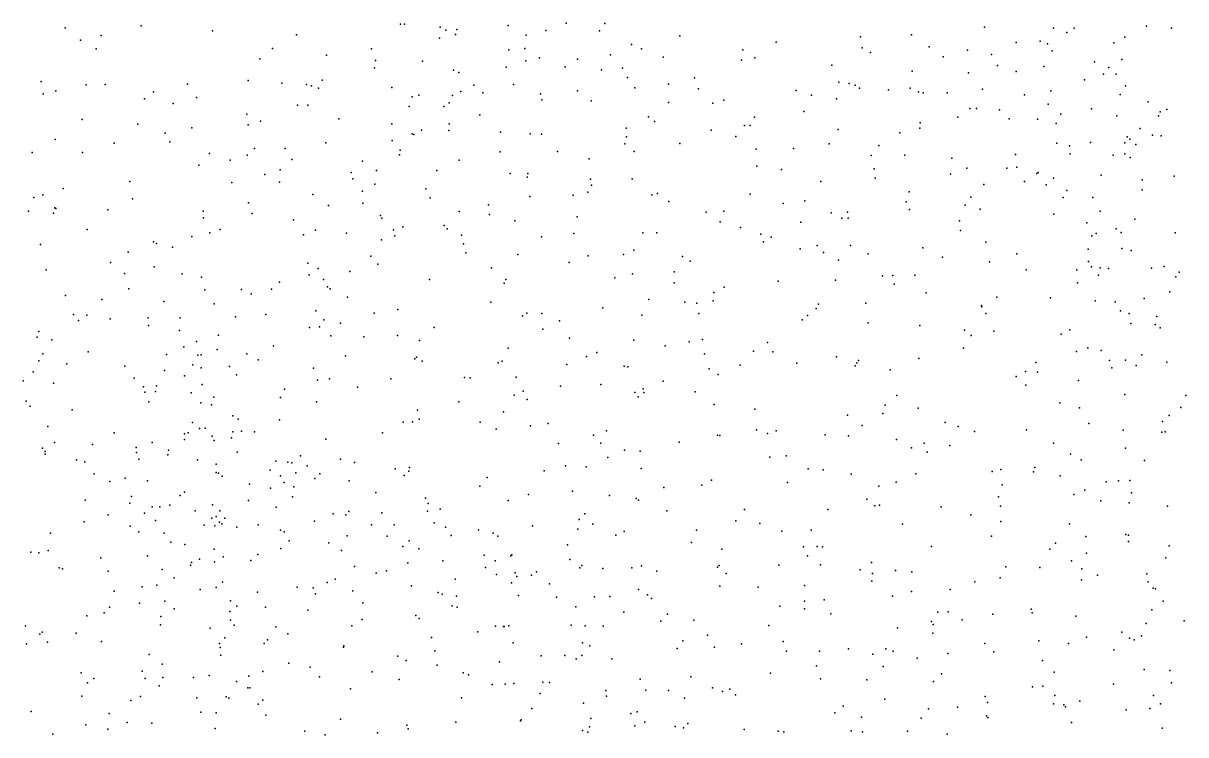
# Model space of a CAD drawing. Header units: metres. Extents: x -25 to 25, y -27.7 to 27.8.
# Drawn here: x 7.988 to 10.813, y -6.926 to -5.195 of the extents above; entities that cross this region are included whole.
import ezdxf

# ---------------------------------------------------------------- set-up
doc = ezdxf.new("R2010")
doc.units = ezdxf.units.M

msp = doc.modelspace()

# ---------------------------------------------------------------- linework, layer by layer
for p in [(8.9043, -5.1977, 21.1853), (8.9142, -5.1972, 2.4071), (9.3074, -5.1953, -5.2318), (9.4016, -5.1962, 18.1178), (8.0896, -5.2065, -0.6898), (8.1774, -5.2251, 9.36), (8.274, -5.2016, -20.2102), (8.4481, -5.2135, 2.3725), (8.6522, -5.2233, -19.6312), (9.001, -5.2049, 2.7434), (9.0147, -5.2123, 21.4298), (9.0386, -5.2225, 20.8984), (9.0416, -5.2102, 18.5902), (9.1665, -5.2007, 21.4676), (9.2104, -5.2245, 19.3218), (9.2579, -5.213, 19.6507), (9.3881, -5.2141, 20.9922), (9.5834, -5.2258, 17.9614), (10.1467, -5.2236, -6.2784), (10.3239, -5.2049, -3.5655), (10.492, -5.2069, -3.4028), (10.5238, -5.218, 5.2893), (10.542, -5.2072, -11.5109), (10.718, -5.2024, 4.7974), (10.7784, -5.2069, 7.8513), (10.7786, -5.2073, -20.6614), (8.1267, -5.2365, 2.1848), (8.9995, -5.2315, -0.8272), (9.4662, -5.2471, 21.283), (9.8173, -5.2415, 15.8075), (10.0223, -5.2281, -12.6694), (10.1893, -5.2529, 17.7437), (10.4007, -5.2422, 8.3019), (10.4594, -5.2389, -10.5419), (10.477, -5.245, -11.1669), (10.6383, -5.2427, -6.9081), (10.6647, -5.2291, 18.0192), (8.1651, -5.2579, 9.5633), (8.5626, -5.282, 2.5172), (8.5938, -5.2564, 2.5631), (8.7246, -5.2733, 15.8368), (8.8338, -5.2578, 21.3182), (9.1677, -5.26, 18.2855), (9.2065, -5.2567, 19.8539), (9.2425, -5.2794, 20.137), (9.3348, -5.2824, 20.3298), (9.4151, -5.2723, 20.8258), (9.4904, -5.2575, 21.1059), (9.5428, -5.2776, 2.9094), (9.7369, -5.2597, 2.0941), (9.7662, -5.2797, 20.6116), (10.0266, -5.2552, 2.8165), (10.047, -5.2661, -6.0866), (10.2238, -5.2773, 4.9746), (10.283, -5.2605, 15.841), (10.3411, -5.2717, 20.7386), (10.4884, -5.262, 4.6559), (10.6577, -5.2832, 1.8352), (8.8416, -5.3037, 21.4669), (8.8435, -5.2857, 20.9288), (8.9578, -5.2875, 18.7895), (9.0338, -5.3095, 2.37), (9.1616, -5.3021, 20.6604), (9.2093, -5.2866, -0.6233), (9.3046, -5.3014, 15.8303), (9.393, -5.3086, -4.2418), (9.4444, -5.3048, 20.6533), (9.7338, -5.2847, -19.8956), (9.9526, -5.2974, -5.8799), (10.3555, -5.2977, 1.8218), (10.468, -5.3004, -11.9426), (10.5916, -5.2893, -13.0455), (10.6258, -5.3032, 15.6762), (8.0316, -5.3367, 10.8093), (8.5344, -5.3349, 2.7245), (8.7143, -5.3336, 2.6685), (9.0465, -5.3147, 15.8586), (9.4567, -5.3272, 21.5127), (9.619, -5.3279, 20.7609), (9.9697, -5.3386, 15.8063), (10.148, -5.3117, -3.6432), (10.2853, -5.3156, 4.5735), (10.4008, -5.3124, -10.8106), (10.5673, -5.3329, -6.7054), (10.6132, -5.3195, 5.5168), (10.6439, -5.3192, -10.3204), (8.0358, -5.3671, 2.3817), (8.0668, -5.3593, -20.1886), (8.1408, -5.3447, 15.5419), (8.187, -5.3441, 2.4632), (8.3042, -5.3623, -0.7661), (8.3868, -5.3432, 2.641), (8.6162, -5.341, 15.7145), (8.6759, -5.3442, -0.8826), (8.6887, -5.3472, 21.1411), (8.7057, -5.3532, 21.3305), (8.8832, -5.3518, 20.6632), (9.0516, -5.3613, 20.5193), (9.0828, -5.346, 19.5373), (9.1044, -5.3647, 20.2832), (9.1795, -5.3442, 21.6639), (9.2446, -5.3668, 18.1592), (9.3348, -5.3594, 2.9142), (9.4741, -5.3524, 2.2198), (9.5556, -5.3431, -5.375), (9.6288, -5.3551, 21.1088), (9.8659, -5.3587, 2.0856), (9.9948, -5.3419, 20.701), (10.0099, -5.3455, 1.9914), (10.0199, -5.3535, 4.6884), (10.0906, -5.3575, 4.9135), (10.1431, -5.3534, -20.2312), (10.1637, -5.3617, 1.9203), (10.1753, -5.3643, -12.7514), (10.2336, -5.3645, -12.494), (10.3191, -5.3557, 7.9169), (10.4854, -5.3597, 20.8046), (10.6667, -5.3477, 2.4364), (8.2826, -5.3792, -19.9388), (8.352, -5.3904, 1.9263), (8.4086, -5.3757, -19.6897), (8.6547, -5.3946, -19.4864), (8.6797, -5.3947, 2.7801), (8.9329, -5.3742, 19.0171), (8.9489, -5.3699, -19.4564), (9.0229, -5.3891, 19.8734), (9.031, -5.3714, -4.3187), (9.2483, -5.3814, 0.8234), (9.3677, -5.3839, -0.3727), (9.556, -5.3883, -4.1105), (9.6637, -5.3896, 21.2581), (9.6905, -5.382, 20.929), (9.9038, -5.37, -19.9854), (9.9639, -5.3795, 17.7265), (10.4208, -5.3691, -20.5561), (10.4788, -5.3918, 2.5787), (10.6535, -5.3686, 17.9387), (10.7216, -5.3866, 4.8948), (8.5311, -5.4165, 15.5663), (8.9256, -5.3975, 1.1738), (9.0103, -5.3977, 19.3141), (9.0975, -5.418, 1.0092), (9.5074, -5.4227, 15.6708), (9.7647, -5.4239, -5.5383), (9.8846, -5.4097, 2.9446), (10.259, -5.4239, -3.4216), (10.2887, -5.4029, -6.2584), (10.3045, -5.4028, 15.7781), (10.3604, -5.4056, 8.1287), (10.5099, -5.4166, -3.1539), (10.5838, -5.4034, -11.3645), (10.6454, -5.4203, 20.8972), (10.7469, -5.4208, 7.7746), (10.7507, -5.411, -20.7745), (10.7672, -5.4052, 8.5104), (8.1309, -5.4292, 9.5817), (8.2664, -5.4405, 15.4332), (8.3972, -5.4499, 2.8632), (8.5343, -5.4422, 1.5633), (8.564, -5.4332, 2.8752), (8.7549, -5.4275, 20.6243), (8.8837, -5.4397, 20.4289), (9.0228, -5.4396, -5.1721), (9.453, -5.4507, 21.6696), (9.5218, -5.4341, -0.0014), (9.7409, -5.4437, 2.2017), (9.7543, -5.4442, 15.6797), (10.167, -5.4507, 4.5043), (10.1677, -5.4378, 5.1347), (10.3841, -5.4277, -12.7437), (10.4528, -5.4285, 1.9032), (10.4978, -5.4392, -12.1267), (10.7021, -5.451, -2.8374), (8.065, -5.4779, 2.6159), (8.3328, -5.4625, -5.1574), (8.8844, -5.4802, 2.6287), (8.9332, -5.4642, 20.0133), (8.9369, -5.4656, 19.5457), (8.9553, -5.4556, 20.1957), (9.0225, -5.4562, 2.4826), (9.1478, -5.4604, 2.9152), (9.22, -5.4644, -19.7729), (9.2477, -5.465, 15.6994), (9.4538, -5.4718, -19.9015), (9.6597, -5.4556, 21.489), (9.7198, -5.4704, 17.8142), (9.9682, -5.454, 20.8068), (10.1186, -5.4616, 15.7578), (10.6704, -5.4717, 8.6245), (10.677, -5.4774, 5.4934), (10.7322, -5.4677, -6.7302), (10.7537, -5.4694, -12.9497), (8.1314, -5.5093, -5.0776), (8.2088, -5.4867, -4.3225), (8.3441, -5.4839, 2.1693), (8.5501, -5.5001, 21.1727), (8.6243, -5.5, 21.45), (8.7234, -5.486, 21.5725), (8.9035, -5.5037, 19.3802), (9.1472, -5.5082, 21.8132), (9.286, -5.5073, 18.0614), (9.4501, -5.4887, 0.508), (9.4722, -5.5075, 17.9393), (9.5836, -5.4881, 3.0309), (9.7693, -5.5018, 21.3111), (9.8601, -5.4999, 21.0241), (9.9465, -5.4885, -3.6884), (10.0668, -5.4923, 17.6904), (10.4996, -5.4871, -11.0112), (10.5302, -5.4933, -10.7215), (10.5814, -5.4855, -11.8794), (10.6651, -5.4865, -10.532), (10.6916, -5.4904, -12.7281), (8.0093, -5.51, 9.9126), (8.4405, -5.5122, 15.3842), (8.4903, -5.5281, -0.8204), (8.5317, -5.5163, 21.0107), (8.6404, -5.5266, -4.2635), (8.8123, -5.5308, 15.5834), (8.9023, -5.5154, 18.4206), (9.0474, -5.5284, 18.2285), (9.3633, -5.5248, 2.3403), (10.0488, -5.5173, 2.0939), (10.1307, -5.5159, 20.8089), (10.2448, -5.523, -20.5002), (10.3996, -5.5146, 7.8171), (10.5324, -5.513, 20.8398), (10.6371, -5.5164, 15.5612), (10.6648, -5.5128, 1.9946), (10.6779, -5.522, 17.9393), (8.4147, -5.5408, 1.7305), (8.5752, -5.5634, 20.6182), (8.6125, -5.5521, 15.4326), (8.785, -5.5584, 2.8056), (8.846, -5.5536, 19.7608), (8.9932, -5.5538, 21.7923), (9.1708, -5.5604, -20.0077), (9.2139, -5.5605, 2.4191), (9.7703, -5.5428, 4.5691), (9.8307, -5.5513, 4.8519), (10.0556, -5.5495, -20.2841), (10.2413, -5.5621, 2.8608), (10.281, -5.5476, 5.3981), (10.3779, -5.5479, 8.0168), (10.4025, -5.545, 4.6203), (10.451, -5.5606, 15.6246), (10.4548, -5.5579, 8.4712), (10.6074, -5.565, -20.8001), (8.2469, -5.5802, 2.8635), (8.495, -5.5829, 20.8748), (8.6102, -5.5819, -5.1755), (8.7891, -5.574, 18.9385), (8.842, -5.5869, 21.7308), (9.2128, -5.5695, 15.573), (9.3661, -5.5748, 21.8137), (9.3687, -5.5894, -20.0924), (9.468, -5.5735, -5.2964), (9.9261, -5.5799, 15.6253), (10.0586, -5.5722, -3.454), (10.3225, -5.5873, -3.0845), (10.4215, -5.58, 8.2874), (10.4742, -5.5884, 2.0452), (10.4915, -5.5718, -2.8905), (10.7072, -5.576, 4.9542), (10.7853, -5.5669, 5.2925), (8.0133, -5.6192, 17.0207), (8.0355, -5.6125, 17.1794), (8.0849, -5.5974, 9.6151), (8.2531, -5.6222, 15.2486), (8.6917, -5.6116, -19.5541), (8.812, -5.6037, 19.9391), (8.9661, -5.5983, 15.5374), (8.9765, -5.6195, 2.6357), (9.2193, -5.6166, 0.8448), (9.3245, -5.6136, 3.0501), (9.3598, -5.6061, -0.5224), (9.5151, -5.6126, 2.3561), (9.5295, -5.6091, 15.4678), (9.7542, -5.6107, 15.5357), (10.1407, -5.6055, 5.3002), (10.2905, -5.6181, 4.5419), (10.5152, -5.6191, 2.7025), (10.5237, -5.602, 17.8236), (10.5869, -5.6189, 4.8077), (10.7074, -5.6005, 7.7662), (8.0644, -5.6445, 9.8009), (8.0668, -5.6461, 15.275), (8.1933, -5.6489, -19.6794), (8.5349, -5.6318, 3.0716), (8.73, -5.6385, -0.8506), (8.8135, -5.633, 19.5423), (9.1187, -5.637, 2.5326), (9.5568, -5.6287, 17.8887), (9.835, -5.6333, 17.7648), (9.8872, -5.627, 2.2508), (10.1338, -5.6294, -5.7443), (10.1416, -5.6486, 4.4837), (10.2773, -5.6377, 17.7202), (10.3131, -5.6472, 20.8539), (8.0009, -5.6525, 17.3921), (8.0611, -5.657, 2.6695), (8.425, -5.6522, 2.384), (8.426, -5.6687, 15.2161), (8.5441, -5.6579, -19.7204), (8.645, -5.6734, 20.2154), (8.8558, -5.6625, -4.1437), (8.859, -5.6695, 15.338), (9.0476, -5.6528, -0.8167), (9.1207, -5.6601, 15.4279), (9.1823, -5.6758, -5.2397), (9.3341, -5.6663, 15.3203), (9.6475, -5.6544, -3.8319), (9.6813, -5.6782, 2.346), (9.6905, -5.6524, 21.6614), (9.9513, -5.6567, 5.15), (9.9769, -5.6692, 4.4428), (9.9909, -5.655, 21.0564), (9.9927, -5.6697, 17.7149), (10.2636, -5.6755, 2.1559), (10.4924, -5.6593, 7.8223), (10.6048, -5.6525, 15.4585), (10.689, -5.6721, 17.9906), (8.1431, -5.6971, 17.2539), (8.4416, -5.7053, 21.1669), (8.4663, -5.6971, 20.5405), (8.6982, -5.6983, 15.2085), (8.7732, -5.7056, 19.368), (8.8876, -5.6974, 18.3681), (8.91, -5.6903, -20.2242), (9.0104, -5.6873, 15.3125), (9.0182, -5.6954, 21.8542), (9.3261, -5.7062, 15.1276), (9.4933, -5.7049, -0.2746), (9.5274, -5.7046, 4.6558), (9.7313, -5.6916, -5.3813), (9.8773, -5.6789, -20.238), (10.2658, -5.699, 5.4563), (10.5724, -5.6805, -10.9058), (10.5956, -5.7067, -11.2388), (10.6438, -5.6953, 8.7444), (10.6558, -5.704, -11.7534), (10.7873, -5.7052, -2.5911), (8.0299, -5.7333, -0.663), (8.3042, -5.7272, -4.1585), (8.3119, -5.7307, -5.0621), (8.3972, -5.7142, 3.076), (8.6691, -5.7102, -20.096), (8.8583, -5.7221, 15.1772), (8.8907, -5.712, 2.7703), (9.0531, -5.7108, 18.185), (9.0579, -5.732, 4.4975), (9.2473, -5.7143, -4.0228), (9.7808, -5.7081, -3.6204), (9.7867, -5.7271, 15.4035), (9.8055, -5.7158, 5.0402), (10.3275, -5.7273, -5.9953), (10.5846, -5.7125, 20.9484), (8.2426, -5.7518, 2.9084), (8.3508, -5.7399, 2.0986), (8.8322, -5.7616, 4.4504), (9.0635, -5.7532, 2.9826), (9.1899, -5.7574, -20.3565), (9.3606, -5.7613, 17.9902), (9.4468, -5.7577, 4.5003), (9.4717, -5.747, -20.2962), (9.5898, -5.7625, 0.205), (9.8762, -5.7435, 21.5336), (9.9171, -5.736, -5.4701), (9.9323, -5.7526, 3.1054), (9.9986, -5.7361, 15.5109), (10.041, -5.756, -20.4251), (10.1742, -5.7414, -3.0083), (10.4029, -5.7559, 15.4735), (10.5759, -5.745, 8.4749), (10.6577, -5.7431, 5.4233), (10.6801, -5.7481, 7.8209), (8.1995, -5.7771, 16.9193), (8.306, -5.7878, -0.7852), (8.6798, -5.7787, 4.3857), (8.8498, -5.7809, 1.2767), (9.1255, -5.7899, 2.6135), (9.3145, -5.777, 2.4999), (9.6088, -5.774, -0.083), (9.9695, -5.7712, 2.2969), (10.2222, -5.7644, 20.9741), (10.3365, -5.7752, -20.7482), (10.5767, -5.7745, -6.3581), (10.5843, -5.7876, 17.9413), (10.6054, -5.7898, 2.2658), (10.7296, -5.7908, 5.1602), (10.7609, -5.7868, 21.0824), (8.0432, -5.795, 9.8433), (8.234, -5.8036, 17.3644), (8.3744, -5.8046, 21.0402), (8.4213, -5.8124, -20.1455), (8.6825, -5.8071, 1.4062), (8.7045, -5.792, 2.9995), (8.7177, -5.8182, 19.7423), (8.7819, -5.7992, 18.5216), (8.9748, -5.8182, -20.422), (9.1607, -5.8183, 4.6129), (9.4259, -5.8147, -0.4711), (9.4683, -5.8047, -5.2753), (9.57, -5.8, 21.843), (10.076, -5.8097, 4.4532), (10.1015, -5.8088, -5.5909), (10.1548, -5.8078, 17.7622), (10.4254, -5.7948, 4.6526), (10.548, -5.7948, 7.9446), (10.6011, -5.8081, -20.9684), (10.6255, -5.7919, -11.4951), (10.7894, -5.8123, -10.7181), (10.7967, -5.8007, 2.7252), (8.2446, -5.8411, 15.1684), (8.4289, -5.8434, 21.2783), (8.5183, -5.843, 3.1722), (8.5911, -5.8419, -0.8331), (8.6104, -5.8248, -5.1287), (8.7269, -5.8362, 18.8051), (8.7334, -5.841, 19.2298), (9.1562, -5.8274, 14.9135), (9.5697, -5.8265, 2.423), (9.6916, -5.8369, 4.9845), (9.8226, -5.8221, 4.4359), (9.9622, -5.8203, 5.2007), (10.1048, -5.8295, 15.4161), (10.5497, -5.8264, 15.323), (8.0902, -5.8571, 15.1909), (8.1784, -5.8671, -4.022), (8.3298, -5.8721, 20.802), (8.5417, -5.8533, 20.114), (8.7761, -5.8612, 21.7529), (9.1239, -5.8734, 18.1218), (9.5082, -5.8669, 0.3736), (9.5955, -5.8734, 17.9039), (9.625, -5.876, -3.5181), (9.6644, -5.8704, -20.3593), (9.666, -5.8501, 15.0672), (10.0353, -5.8756, 21.4246), (10.1826, -5.8508, 5.4194), (10.3538, -5.8618, 2.9238), (10.4846, -5.8629, 5.4974), (10.5932, -5.8706, -2.6669), (10.6418, -5.8726, 4.9378), (10.7117, -5.865, 8.5248), (10.7744, -5.8486, 7.9896), (8.1101, -5.9035, 2.5875), (8.1423, -5.9048, 16.6348), (8.452, -5.8773, 2.3659), (8.577, -5.9033, -3.9175), (8.6989, -5.8948, 2.742), (8.8403, -5.9, 4.6198), (8.8984, -5.8912, 4.2491), (9.2114, -5.9006, -3.8146), (9.248, -5.9015, 3.1066), (9.3966, -5.8873, -20.4451), (9.6301, -5.9015, 4.4361), (9.9146, -5.8887, -3.0733), (9.9205, -5.8781, 17.8308), (10.3169, -5.882, 5.4904), (10.3174, -5.8852, -2.8121), (10.327, -5.9012, -5.8663), (10.6545, -5.8945, -10.9307), (10.6756, -5.9008, 8.1581), (8.1224, -5.9184, 17.6691), (8.1989, -5.9137, -20.2847), (8.2916, -5.9118, 16.8433), (8.2922, -5.9306, 17.4816), (8.3694, -5.9117, 17.0859), (8.5036, -5.9093, 4.475), (8.7185, -5.9166, 19.4522), (8.7587, -5.9247, 4.1216), (9.2012, -5.9067, 0.8566), (9.2913, -5.9193, 18.0467), (9.4912, -5.905, 4.8498), (9.8809, -5.9164, 21.6853), (9.8941, -5.9061, 15.2031), (10.0414, -5.9235, 15.2656), (10.1668, -5.9303, 3.0522), (10.6798, -5.9255, 5.1031), (10.7391, -5.9282, 2.4095), (10.743, -5.9081, 15.1415), (8.0219, -5.9584, 10.0507), (8.0254, -5.9448, 9.6679), (8.3677, -5.9428, 15.1128), (8.4624, -5.954, 1.7744), (8.6835, -5.9352, 4.613), (8.7074, -5.9332, 18.9358), (8.7353, -5.9554, 2.9979), (8.8153, -5.958, 18.4363), (8.8976, -5.955, -5.2198), (8.9862, -5.9348, 18.2369), (9.2503, -5.9389, 21.9279), (9.3151, -5.9612, 14.7398), (10.2753, -5.9418, 15.2708), (10.2916, -5.9543, 2.3274), (10.3463, -5.9439, 21.1698), (10.5103, -5.9517, 4.7676), (10.531, -5.9405, 21.1622), (10.7511, -5.9361, 21.2881), (8.0571, -5.9653, -0.6683), (8.3779, -5.9822, 21.2086), (8.4091, -5.9693, 2.1787), (8.4591, -5.9889, 4.282), (8.5964, -5.9801, 3.1448), (8.951, -5.9667, -0.8474), (9.1665, -5.9853, 4.7417), (9.4717, -5.966, 14.7737), (9.548, -5.9796, -3.3455), (9.6066, -5.9697, -5.2774), (9.6385, -5.9641, 14.8708), (9.7967, -5.9717, 2.4031), (10.2726, -5.9854, 17.8933), (10.5754, -5.9849, 15.1647), (8.0257, -6.0161, 10.5608), (8.0353, -5.9996, 9.8954), (8.1454, -5.9945, -3.8437), (8.3356, -6.0008, 2.9), (8.4119, -6.0021, 17.3132), (8.4198, -6.0019, 3.1088), (8.5314, -5.9994, 4.0748), (8.5586, -6.0135, 2.5549), (8.7707, -6.0041, 14.9518), (8.9394, -6.0111, 2.8266), (8.9434, -6.0076, -3.6558), (8.9572, -6.017, 2.9934), (9.1515, -6.0173, -3.574), (9.3564, -6.0053, 0.6014), (9.3821, -5.9959, 2.5611), (9.6438, -5.999, -0.201), (9.7624, -5.9929, 17.8912), (9.8097, -5.994, -5.3279), (9.9644, -6.0062, 2.3824), (10.0177, -6.0157, 21.6081), (10.1643, -6.0104, 21.4592), (10.5479, -5.9936, 2.3772), (10.6078, -5.9907, 18.1524), (10.6279, -6.0155, -11.1148), (10.6669, -6.0147, 5.3078), (10.7063, -6.002, 18.2999), (8.0123, -6.0429, 10.2964), (8.0936, -6.0238, 17.7882), (8.2345, -6.0294, 15.1455), (8.3311, -6.0398, 21.0724), (8.3997, -6.0258, -3.7352), (8.4206, -6.0334, 20.1474), (8.4892, -6.0304, 21.4152), (8.6935, -6.0343, 19.0704), (9.1417, -6.0212, 14.7106), (9.3089, -6.0251, -0.7197), (9.4485, -6.0295, 21.9355), (9.4572, -6.0311, 17.9886), (9.6545, -6.0358, 2.4547), (9.73, -6.0264, -3.0879), (9.8676, -6.0215, 5.1081), (10.0097, -6.0285, -5.455), (10.014, -6.0213, 15.1178), (10.0948, -6.0385, 17.9084), (10.4236, -6.0418, -6.0997), (10.4491, -6.0202, 21.3426), (10.4524, -6.0437, 5.5227), (10.6334, -6.033, 21.4739), (10.6923, -6.0276, -21.1301), (10.7672, -6.0191, 2.8645), (7.9878, -6.0651, -20.5763), (8.0617, -6.0705, 2.4185), (8.257, -6.0581, 17.6713), (8.3799, -6.0528, 16.8402), (8.4225, -6.0737, -0.825), (8.5064, -6.0505, -5.0402), (8.7026, -6.0633, 18.7639), (8.7322, -6.0601, -20.6442), (8.8808, -6.0596, 4.1147), (9.0603, -6.0566, 21.9006), (9.0739, -6.0575, 18.1595), (9.186, -6.0556, 4.2899), (9.3918, -6.0737, 3.1577), (9.543, -6.0656, -20.5119), (9.677, -6.0495, 4.4335), (10.4009, -6.0543, -20.9803), (10.5521, -6.0644, 2.8905), (8.2799, -6.0795, 20.5283), (8.2831, -6.0925, 20.8208), (8.3096, -6.0911, 16.6676), (8.312, -6.0769, 20.3452), (8.3955, -6.0941, 4.4519), (8.6228, -6.0849, -3.409), (8.8004, -6.0804, -3.284), (9.181, -6.0999, 0.9822), (9.2027, -6.0902, 18.0813), (9.2938, -6.0776, 4.7875), (9.4744, -6.0934, 14.6853), (9.4945, -6.0846, -0.4817), (9.4957, -6.0932, -3.1121), (9.6211, -6.0917, 14.7618), (10.1106, -6.1009, -20.725), (10.4246, -6.0754, 4.6533), (10.6647, -6.0983, 21.6334), (10.8131, -6.1003, -11.7113), (7.9945, -6.1143, 10.0883), (8.0045, -6.1265, 10.7055), (8.2932, -6.1162, -3.57), (8.4195, -6.1181, 2.9918), (8.4456, -6.123, 4.1117), (8.4507, -6.1047, -20.7938), (8.6134, -6.105, 21.5831), (8.7002, -6.1163, 2.785), (9.0468, -6.1156, 4.182), (9.2121, -6.1103, -3.1497), (9.4823, -6.1034, 0.4509), (9.667, -6.1226, 21.8961), (10.0823, -6.1237, 15.0042), (10.507, -6.1184, 18.173), (10.5549, -6.1304, 4.8379), (10.8014, -6.1298, 21.779), (8.1068, -6.1356, -21.2294), (8.4974, -6.1496, 3.705), (8.5103, -6.1578, 17.0372), (8.946, -6.1361, -20.7188), (8.9499, -6.1583, 14.7364), (9.1547, -6.1403, -0.836), (9.7659, -6.1335, -20.4645), (9.9909, -6.1484, 17.9386), (10.0769, -6.1443, 5.2956), (10.1631, -6.1317, -2.9066), (10.7728, -6.1491, -2.6292), (8.0474, -6.1761, 10.5323), (8.3994, -6.1658, 4.2658), (8.4165, -6.1809, 4.6034), (8.4303, -6.1801, 17.5701), (8.5182, -6.1874, 17.3711), (8.6103, -6.1598, 4.6848), (8.9115, -6.165, 4.7167), (8.9338, -6.1649, 18.2548), (9.0981, -6.1652, 2.7732), (9.1371, -6.1821, 4.7618), (9.2209, -6.1741, 14.5636), (9.2634, -6.1685, 21.9517), (9.4054, -6.1868, -20.6483), (9.7698, -6.1839, 5.0165), (9.8177, -6.1866, 21.8641), (10.027, -6.1738, 21.7349), (10.2286, -6.1661, 2.3827), (10.2599, -6.1762, 14.997), (10.426, -6.1837, 21.6707), (10.5774, -6.1685, 2.4063), (10.6606, -6.1848, 5.0995), (10.7567, -6.1637, 14.9737), (8.0638, -6.2145, 15.1439), (8.2086, -6.1913, 16.4836), (8.3014, -6.2147, 20.9629), (8.3798, -6.1937, 20.1236), (8.38, -6.2075, 15.0723), (8.3883, -6.1917, 2.1299), (8.4472, -6.1996, -3.0159), (8.4514, -6.2097, 3.969), (8.4937, -6.2034, 16.8335), (8.4971, -6.1886, -20.9893), (8.5496, -6.189, 14.9978), (8.7228, -6.2064, -20.813), (8.8612, -6.1912, 3.9786), (9.3739, -6.1968, 4.291), (9.5822, -6.2142, 4.9368), (9.6747, -6.197, 2.5135), (9.6806, -6.1976, -0.2674), (9.7964, -6.193, -0.0172), (9.9365, -6.1963, 14.8473), (9.9931, -6.1989, 2.4182), (10.1103, -6.2074, -15.5973), (10.2994, -6.1877, -15.4392), (10.7546, -6.1898, 2.466), (10.7632, -6.189, -6.5949), (8.0346, -6.2287, -14.4706), (8.0409, -6.2363, 16.3318), (8.0409, -6.2431, 18.0223), (8.1558, -6.2196, -3.1368), (8.2622, -6.2273, 17.83), (8.263, -6.2394, 2.5763), (8.3412, -6.2335, 21.1126), (8.508, -6.2381, 2.5233), (9.2885, -6.2176, 0.8114), (9.3918, -6.2161, -5.2948), (9.4487, -6.2338, 17.999), (9.4869, -6.2361, 14.5743), (10.1462, -6.2274, -15.294), (10.1771, -6.2168, -5.666), (10.185, -6.2381, 5.4371), (10.2399, -6.2222, 21.7001), (10.4914, -6.2167, -15.583), (10.5332, -6.2429, 21.8446), (10.6665, -6.2282, 18.4258), (8.117, -6.2568, -21.4393), (8.1376, -6.2622, -14.6854), (8.2691, -6.2555, 20.813), (8.3389, -6.2444, 16.5506), (8.4112, -6.2571, 21.2609), (8.4564, -6.2672, 1.7608), (8.602, -6.2605, 18.7042), (8.6306, -6.2628, 3.3943), (8.6405, -6.2645, 3.556), (8.6613, -6.2476, 1.4948), (8.6779, -6.2712, 19.6278), (8.7588, -6.2556, 3.7875), (8.7927, -6.2635, 14.8268), (9.3059, -6.2717, 14.4543), (9.4084, -6.2511, 0.6025), (9.8025, -6.2503, -15.7213), (9.8422, -6.247, -15.4165), (10.5587, -6.2572, 18.2912), (10.7132, -6.2584, 2.9248), (8.1602, -6.2911, 2.4036), (8.4563, -6.2874, 3.8329), (8.4625, -6.2893, 19.9854), (8.4712, -6.2966, 3.2457), (8.5878, -6.2823, 18.8623), (8.6132, -6.2962, 18.4727), (8.65, -6.2884, 19.1804), (8.7089, -6.2911, 16.9782), (8.8918, -6.2786, 2.9874), (8.9133, -6.2949, 3.0058), (8.9248, -6.2848, 18.1516), (8.9263, -6.2755, -5.1941), (9.1153, -6.3003, 18.0491), (9.2536, -6.2834, -15.5536), (9.356, -6.2737, 2.6955), (9.4897, -6.2782, 3.1656), (9.8952, -6.279, 17.9726), (9.9315, -6.2814, 5.1434), (10.0002, -6.2917, -20.6784), (10.1573, -6.2908, 4.5037), (10.3424, -6.2855, -15.7847), (10.364, -6.2802, 4.5992), (10.443, -6.2865, -21.0691), (10.4467, -6.2752, 5.5736), (10.5077, -6.2962, -6.3518), (8.1983, -6.31, -15.066), (8.2358, -6.3018, 20.5743), (8.2897, -6.308, 20.3135), (8.5374, -6.3164, -21.2568), (8.5886, -6.3262, -5.0393), (8.6216, -6.3117, 17.436), (8.6455, -6.3223, 2.7698), (8.6961, -6.3026, 17.2127), (8.7802, -6.3079, 4.744), (9.0973, -6.3214, -2.9579), (9.545, -6.3243, -15.3822), (9.6372, -6.3187, -20.6052), (9.6606, -6.3066, 14.6027), (9.8449, -6.3122, -5.4076), (10.0669, -6.3206, 21.8226), (10.1092, -6.3112, 2.4324), (10.3669, -6.3179, 14.8744), (10.6196, -6.3103, 21.9925), (10.6499, -6.3082, 5.4009), (10.6774, -6.3072, -11.2018), (8.1384, -6.3549, 18.0786), (8.2507, -6.346, -14.4408), (8.3694, -6.3434, 2.6971), (8.38, -6.3359, 4.4801), (8.5351, -6.3562, 17.6806), (8.6424, -6.3467, 16.7075), (8.8444, -6.336, -20.9634), (8.9658, -6.3499, 4.7675), (9.1662, -6.3556, 4.0756), (9.2158, -6.3411, 4.8149), (9.3223, -6.3333, -15.7662), (9.4128, -6.3437, 4.8769), (9.4772, -6.3509, 14.4455), (9.4832, -6.3548, 21.9772), (10.0382, -6.3529, 18.0064), (10.3583, -6.3472, 2.9585), (10.5409, -6.3415, 14.8586), (10.5678, -6.3306, 4.8277), (10.6067, -6.3567, -6.5319), (10.6809, -6.3376, 2.4703), (8.2472, -6.3625, 16.4148), (8.3008, -6.3713, 17.9738), (8.3197, -6.3714, -15.2305), (8.3444, -6.3671, -14.7172), (8.4056, -6.3806, -15.0094), (8.4475, -6.3661, 3.5862), (8.4652, -6.3811, 2.997), (8.6028, -6.3719, 18.3031), (8.7789, -6.3822, 3.3422), (8.9705, -6.3821, 3.8807), (8.9723, -6.3628, -15.4561), (9.0008, -6.3769, 21.8491), (9.5517, -6.3808, 4.9456), (9.7409, -6.3774, -15.2569), (9.9429, -6.3775, 2.5027), (10.0572, -6.3689, 5.2763), (10.0691, -6.3675, 14.7372), (10.2187, -6.3711, 18.0681), (10.3626, -6.3699, 2.4264), (10.6752, -6.3618, -11.4431), (10.7684, -6.3699, 14.79), (8.1358, -6.4075, 18.3211), (8.1944, -6.3903, -13.8142), (8.2828, -6.3869, -0.6419), (8.309, -6.4043, 18.3), (8.4464, -6.3991, 17.8819), (8.457, -6.3947, -15.4806), (8.4649, -6.4087, 1.5952), (8.4705, -6.4127, 4.6794), (8.4779, -6.3991, -0.7849), (8.6957, -6.4058, 18.0987), (8.7414, -6.3879, -15.3621), (8.772, -6.3908, 21.6809), (8.8595, -6.3856, 16.7631), (8.9862, -6.4105, 3.0806), (9.339, -6.402, 14.2663), (9.3525, -6.388, -15.3236), (9.3721, -6.4133, 2.7818), (9.7196, -6.4051, 21.9417), (9.7776, -6.4115, 4.461), (10.2909, -6.3904, -6.0468), (10.3639, -6.4069, 21.947), (10.5307, -6.4128, -2.8574), (8.054, -6.4352, 2.2383), (8.2479, -6.4183, 18.5388), (8.2684, -6.4317, -14.0284), (8.3299, -6.4352, 20.1734), (8.4273, -6.4156, 18.8148), (8.4532, -6.4177, 4.0469), (8.5071, -6.4204, 18.0496), (8.5591, -6.4147, 14.9498), (8.6127, -6.4278, -15.0745), (8.6217, -6.4319, 17.8858), (8.8343, -6.415, 3.6309), (8.8893, -6.4147, 14.6313), (9.0142, -6.4209, 16.8741), (9.028, -6.4409, 17.1124), (9.094, -6.4271, 14.3638), (9.1302, -6.4349, 17.9408), (9.2256, -6.4178, -20.9072), (9.3354, -6.4255, 4.171), (9.4279, -6.4398, -2.9781), (9.4486, -6.4315, -5.3941), (9.6241, -6.4278, 17.9441), (9.8312, -6.4305, 0.3291), (9.9027, -6.4281, -15.8565), (10.125, -6.4136, -20.8266), (10.6676, -6.4383, 22.1646), (10.6736, -6.4404, 5.0712), (8.3463, -6.4573, -21.5966), (8.3804, -6.4632, 21.1232), (8.6341, -6.4536, 19.7115), (8.7308, -6.4587, 17.6707), (8.7749, -6.4421, 14.7503), (8.8726, -6.4424, -2.8706), (8.9102, -6.468, -15.1262), (8.9259, -6.4539, 17.3342), (9.1412, -6.4423, 2.9628), (9.3103, -6.4638, 4.8926), (9.6115, -6.458, -0.5321), (9.884, -6.4684, 5.1325), (9.917, -6.4676, -3.026), (9.9304, -6.4683, 14.5613), (10.1952, -6.468, 5.5436), (10.3408, -6.4422, 14.7308), (10.4963, -6.4597, -15.6513), (10.5706, -6.4435, 14.7437), (10.6739, -6.4558, 18.4421), (10.7729, -6.4661, 2.5652), (8.006, -6.4818, -0.3893), (8.0257, -6.4834, 7.8342), (8.0484, -6.4775, 15.0635), (8.1765, -6.4952, 2.3629), (8.2896, -6.4908, 20.3435), (8.4518, -6.4745, 4.251), (8.474, -6.4925, -14.3965), (8.5583, -6.4875, -15.8342), (8.6142, -6.4729, 16.477), (8.7616, -6.4775, -0.8571), (8.9489, -6.4737, 17.9135), (9.1083, -6.489, 3.8904), (9.1729, -6.4902, -0.8443), (9.1756, -6.488, 16.9674), (9.686, -6.4742, 2.679), (9.8936, -6.49, 17.9496), (10.4824, -6.4742, 4.669), (10.5717, -6.4838, 4.7965), (10.7646, -6.4955, 18.5997), (8.0748, -6.5193, 16.2895), (8.0833, -6.5222, 18.7776), (8.3252, -6.5237, 1.7116), (8.394, -6.5129, 18.9986), (8.3971, -6.5069, 16.3698), (8.4164, -6.4986, 2.754), (8.4525, -6.5053, 3.4828), (8.541, -6.5021, 19.8675), (8.7931, -6.5165, 16.4644), (8.9226, -6.5077, 3.4687), (9.0077, -6.5022, 3.736), (9.111, -6.5188, -5.3392), (9.1348, -6.5027, 21.8971), (9.3162, -6.4992, 21.9646), (9.3409, -6.5199, 17.8858), (9.3457, -6.5143, 2.8963), (9.3964, -6.5213, 0.9581), (9.4667, -6.5197, -0.7412), (9.4904, -6.515, 3.1398), (9.6747, -6.5178, 4.4005), (9.6788, -6.5137, 0.5404), (9.8239, -6.5127, -0.1968), (9.9251, -6.512, -15.1076), (10.0221, -6.5245, 5.2891), (10.0496, -6.5064, 17.9713), (10.1075, -6.526, 4.501), (10.3755, -6.5168, 18.0899), (10.4586, -6.5189, -15.1162), (10.5351, -6.5029, 5.5746), (10.5602, -6.5222, 2.5209), (8.1944, -6.5273, -2.6858), (8.3543, -6.5443, 2.613), (8.4718, -6.5541, 3.1585), (8.7459, -6.547, -15.9558), (8.8457, -6.5323, 4.8178), (8.8707, -6.5268, 17.5652), (9.0379, -6.5474, 17.7974), (9.1383, -6.5358, -15.915), (9.1836, -6.5321, 1.1174), (9.1871, -6.5408, 17.1944), (9.2227, -6.5376, -15.1041), (9.2355, -6.5294, 14.1407), (9.5275, -6.528, 0.7402), (9.6959, -6.5336, 14.3312), (10.0501, -6.5518, 0.2046), (10.0515, -6.533, 21.9293), (10.1472, -6.529, 14.5667), (10.3003, -6.554, -15.7041), (10.3617, -6.5437, 4.5593), (10.5598, -6.5489, 14.6146), (10.5985, -6.5374, 18.2801), (10.7189, -6.5345, 14.594), (10.7219, -6.5536, 3.0181), (8.209, -6.5762, 18.9688), (8.2768, -6.5657, 20.5761), (8.3126, -6.5614, 20.888), (8.4177, -6.572, 20.0421), (8.4569, -6.5678, 2.9019), (8.5574, -6.5789, 19.2415), (8.6536, -6.5664, 21.4821), (8.692, -6.5681, 19.5609), (8.698, -6.5827, 2.8456), (8.7267, -6.555, -21.5015), (8.7891, -6.5753, 21.6226), (8.9317, -6.5634, 14.4534), (8.9959, -6.5795, -21.2834), (9.1742, -6.5564, 3.1091), (9.2669, -6.5583, 4.0192), (9.483, -6.5719, 14.0933), (9.6811, -6.5645, -20.7497), (9.7743, -6.5662, 21.9803), (9.8869, -6.5622, 3.0972), (10.1469, -6.5768, 2.5747), (10.2408, -6.5726, -15.1194), (10.7343, -6.5688, -21.2022), (10.7396, -6.5708, -11.2858), (8.2704, -6.6058, 2.336), (8.3315, -6.6003, -15.7655), (8.4912, -6.5996, 4.7612), (8.8128, -6.6047, -14.7658), (9.0057, -6.5835, 21.8057), (9.0408, -6.5886, 17.4867), (9.1912, -6.5872, 17.8121), (9.2841, -6.5908, 17.0493), (9.3761, -6.59, 4.9663), (9.4137, -6.5896, -20.9887), (9.5049, -6.5855, -16.0049), (9.515, -6.5938, -15.0878), (9.8864, -6.6003, 4.4698), (9.9342, -6.5974, -20.7708), (10.1001, -6.5884, -5.9497), (10.7582, -6.6007, 14.3952), (8.1426, -6.6367, -5.0403), (8.1848, -6.6287, 2.0699), (8.1977, -6.6154, 16.2954), (8.322, -6.6379, 20.2642), (8.3542, -6.619, -13.7912), (8.4895, -6.626, 3.9577), (8.5065, -6.6126, -5.047), (8.5762, -6.6155, -0.7694), (8.6797, -6.6227, 16.3201), (8.9421, -6.6356, 16.3883), (9.0302, -6.6119, 17.6487), (9.0425, -6.6155, -14.96), (9.3307, -6.6144, -5.5049), (9.4476, -6.6276, 22.0061), (9.5533, -6.6321, 2.8611), (9.8264, -6.6126, -15.9457), (9.8869, -6.6195, 5.2003), (9.9503, -6.6317, -0.0218), (10.2104, -6.6273, 0.3879), (10.2359, -6.6262, 14.431), (10.3442, -6.6322, 2.577), (10.4378, -6.62, -21.0793), (10.4396, -6.6294, 14.4612), (10.5462, -6.637, -6.7442), (10.7304, -6.6214, 18.4335), (7.993, -6.6606, -21.7197), (8.3213, -6.6582, 19.1501), (8.4423, -6.6661, 21.114), (8.4913, -6.6467, 4.1976), (8.5, -6.6592, 1.3794), (8.6016, -6.6632, 19.4064), (8.7861, -6.6603, -2.8407), (8.8116, -6.6453, 14.6148), (8.95, -6.6429, 4.8928), (9.1353, -6.6617, 14.0525), (9.1549, -6.6619, 3.657), (9.1563, -6.6621, 3.4008), (9.1678, -6.6608, 21.9032), (9.3192, -6.6594, 13.9182), (9.3536, -6.6604, 17.8061), (9.3976, -6.6614, 2.9993), (9.5373, -6.6491, -5.5931), (9.6175, -6.6471, 17.8779), (9.8001, -6.6601, 17.898), (10.1123, -6.6657, 3.0232), (10.1953, -6.6498, 5.6664), (10.1989, -6.6573, 17.953), (10.2696, -6.646, 22.0799), (10.717, -6.6549, 5.077), (10.8093, -6.6484, -11.6261), (8.0279, -6.6812, 15.0105), (8.0341, -6.6761, 18.992), (8.1166, -6.6783, -13.5833), (8.4774, -6.6896, 3.6853), (8.5817, -6.6945, 19.7695), (8.631, -6.6801, -21.6954), (8.9802, -6.6888, 1.1047), (9.0925, -6.6754, 4.9542), (9.6507, -6.6836, -0.7135), (10.1982, -6.6784, 4.4949), (10.5719, -6.6881, 22.3147), (10.6575, -6.6761, 4.8851), (10.6767, -6.6909, 18.2915), (10.6875, -6.6947, 0.358), (10.7055, -6.6848, 5.4244), (7.9961, -6.7046, -15.6224), (8.0471, -6.7007, 16.2643), (8.1781, -6.6991, 2.3719), (8.4644, -6.7032, 3.0842), (8.4667, -6.7134, -13.9516), (8.573, -6.7033, 21.305), (8.7662, -6.7121, 4.8853), (8.7672, -6.709, -14.5811), (8.988, -6.7214, 14.2559), (9.1785, -6.702, 16.4994), (9.3471, -6.7017, -21.1705), (9.3644, -6.7092, 16.7585), (9.5769, -6.7155, -2.9869), (9.5911, -6.697, 4.2993), (9.6677, -6.7125, 5.1261), (9.7337, -6.7041, -5.7184), (9.8343, -6.699, 2.7557), (9.8426, -6.7222, 22.0203), (9.9226, -6.7226, -15.0691), (9.9936, -6.7168, 0.638), (10.084, -6.7165, 5.5551), (10.1021, -6.722, 14.2493), (10.3252, -6.7039, 14.3141), (10.3464, -6.7236, -15.5252), (10.4561, -6.697, 18.0613), (10.5282, -6.7038, -2.9401), (10.6387, -6.7192, 2.6217), (8.2938, -6.7305, -0.524), (8.4677, -6.7319, 3.4603), (8.6333, -6.7514, 14.7445), (8.8984, -6.7341, -5.2526), (8.9183, -6.7453, -16.164), (9.1449, -6.7482, -16.1255), (9.2466, -6.7335, 17.6605), (9.304, -6.7329, 5.0346), (9.3315, -6.7411, 3.9738), (9.3452, -6.7327, 17.2404), (9.4182, -6.7412, 16.9454), (10.0528, -6.7296, 17.9027), (10.1606, -6.7395, -20.9561), (10.2351, -6.7279, 2.6476), (10.4649, -6.7451, 14.1676), (8.1284, -6.7746, 7.4778), (8.2768, -6.7706, -21.8044), (8.3257, -6.7538, -2.7255), (8.5702, -6.7713, -2.8119), (8.6853, -6.7612, 21.4179), (8.8359, -6.7722, 14.4853), (8.9939, -6.7562, -2.8414), (9.057, -6.7752, -5.4015), (9.0702, -6.7798, -21.5197), (9.8039, -6.776, 0.8175), (9.9156, -6.7578, 5.344), (10.0774, -6.7593, 2.7122), (10.2193, -6.7774, 5.7901), (10.4932, -6.7733, -15.3357), (10.712, -6.767, 22.4183), (10.7745, -6.769, 18.4367), (8.1436, -6.7995, -15.8705), (8.1594, -6.7888, 19.197), (8.2841, -6.7889, 2.5581), (8.3182, -6.8063, 20.575), (8.3273, -6.786, 20.3612), (8.4019, -6.7865, 19.3125), (8.4395, -6.7816, 4.7439), (8.5057, -6.7958, 16.1808), (8.5361, -6.7833, 3.9109), (8.7077, -6.785, -16.2347), (8.9012, -6.7909, 21.6612), (9.1273, -6.8033, -14.8668), (9.1591, -6.8027, -0.7736), (9.1798, -6.8006, 3.0779), (9.2506, -6.7978, 13.8324), (9.2669, -6.7983, 3.7716), (9.487, -6.7903, 3.0629), (9.6101, -6.7848, -21.0185), (9.9252, -6.7896, -6.1581), (10.0382, -6.7916, -6.4486), (10.1999, -6.7958, 14.132), (10.4403, -6.8089, -6.8045), (10.4655, -6.8072, 2.995), (10.6373, -6.8027, 13.8503), (10.7785, -6.7995, 5.2812), (8.1298, -6.8317, 2.0888), (8.2724, -6.8328, -16.0695), (8.4094, -6.8354, 2.8079), (8.4808, -6.8332, 21.0686), (8.4877, -6.8368, 3.589), (8.5336, -6.8112, 19.4689), (8.5386, -6.8116, 2.7168), (8.7831, -6.8136, 2.8805), (9.0527, -6.8361, 16.2744), (9.2442, -6.8248, 1.0618), (9.4039, -6.8178, -5.7656), (9.405, -6.8314, 3.2038), (9.501, -6.8174, 17.7819), (9.5556, -6.8177, 13.8805), (9.5945, -6.8369, -5.8718), (9.663, -6.8115, 3.1228), (9.6874, -6.8202, 2.9277), (9.7051, -6.8149, 14.0003), (9.7187, -6.8283, 22.0527), (10.3255, -6.8322, 0.1208), (10.4946, -6.8301, -21.1214), (10.7346, -6.8302, 3.1254), (8.2491, -6.8419, 16.2058), (8.5586, -6.8515, 4.0577), (8.5698, -6.841, 1.2757), (9.2238, -6.8618, 5.1049), (9.3498, -6.849, -16.1804), (9.9802, -6.856, 5.5744), (10.0814, -6.8393, -0.0959), (10.1881, -6.8621, 4.4682), (10.2585, -6.858, 2.7334), (10.3316, -6.8468, 0.6518), (10.4915, -6.8501, 13.9114), (10.5164, -6.8528, 5.7526), (10.5209, -6.8577, 22.3526), (10.5559, -6.8442, 18.0758), (10.6685, -6.8648, 5.5835), (10.7257, -6.8614, 4.9446), (10.7518, -6.8505, -7.0936), (8.0072, -6.8686, 16.2445), (8.1963, -6.8735, 1.7256), (8.4193, -6.8708, 20.9281), (8.4569, -6.8719, 3.1822), (8.5771, -6.878, 21.2168), (8.7585, -6.8876, 16.1385), (9.1964, -6.8913, -2.8423), (9.1977, -6.8893, 21.9164), (9.3673, -6.8862, 13.5912), (9.4641, -6.8742, 16.7511), (9.4802, -6.87, 17.0127), (9.9606, -6.8724, -20.9141), (10.0252, -6.8824, -3.0288), (10.1697, -6.8853, 3.0183), (10.3286, -6.8795, 5.8554), (10.3317, -6.8832, 13.9739), (8.1396, -6.901, 7.6524), (8.1931, -6.9121, 7.151), (8.2406, -6.8957, 2.4084), (8.3006, -6.8973, 7.2944), (8.4542, -6.9106, -0.6771), (8.6721, -6.9166, -14.3733), (8.849, -6.9205, -0.7696), (8.9197, -6.9022, 14.2463), (8.9232, -6.9113, 5.0402), (9.0392, -6.8948, 14.0388), (9.3467, -6.9155, 17.5879), (9.3596, -6.9195, 3.8304), (9.3643, -6.9062, 5.1878), (9.474, -6.9041, 4.082), (9.4988, -6.895, -14.9978), (9.5724, -6.9056, -6.1226), (9.5927, -6.9086, -0.8521), (9.6033, -6.8985, 1.0288), (9.7395, -6.9124, -6.384), (9.8227, -6.9164, 2.9314), (9.8361, -6.9184, 4.339), (10.0003, -6.9162, 4.3965), (10.0273, -6.9186, -0.5591), (10.1368, -6.9168, 17.8789), (10.5354, -6.8953, 2.7026), (10.7558, -6.9092, 18.3209), (8.0593, -6.9238, -2.5463), (8.7212, -6.9255, 14.6234), (10.2331, -6.9241, -6.7681)]:
    msp.add_point(p)

doc.saveas('drawing.dxf')
